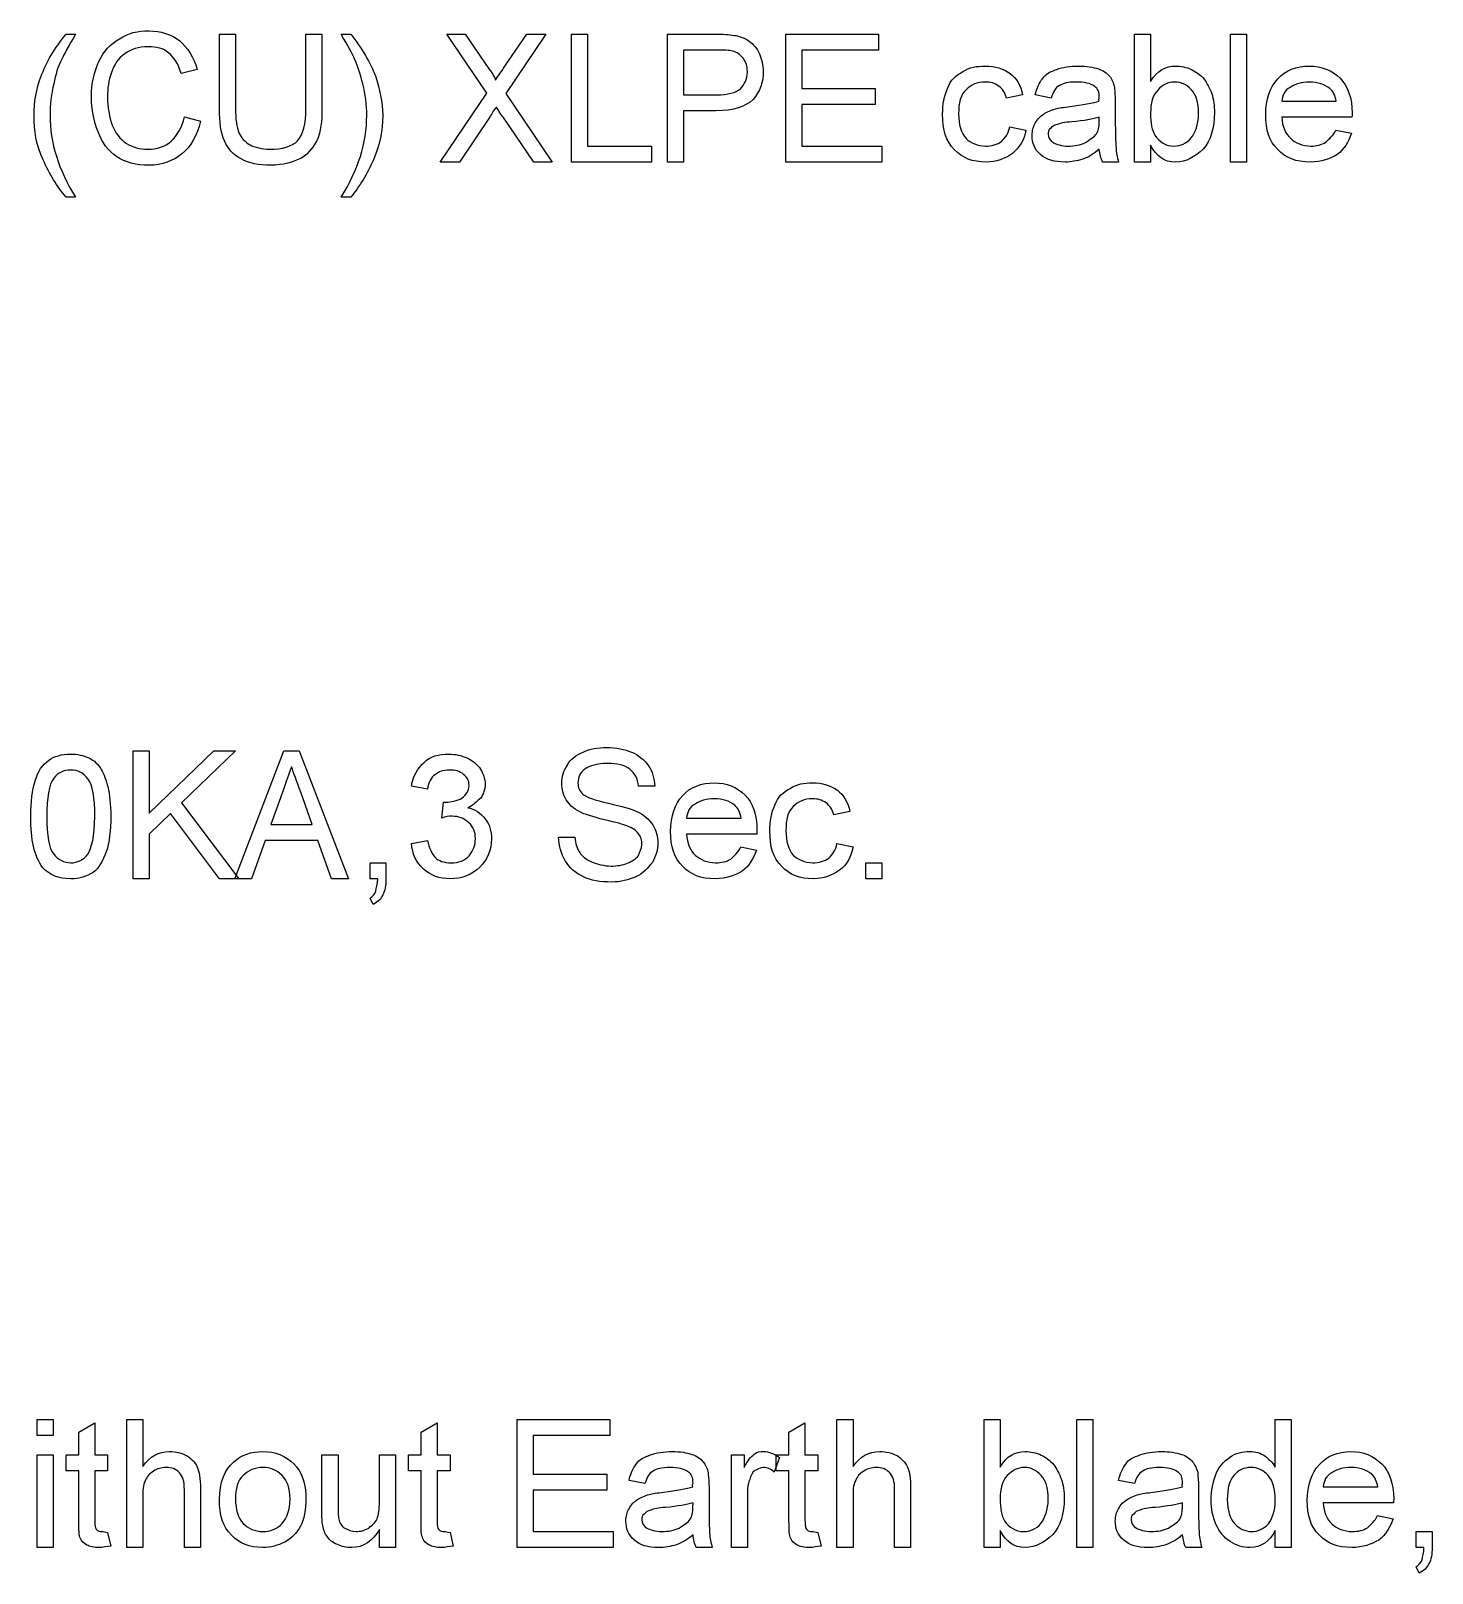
# Model space of a CAD drawing. Header units: millimetres. Extents: x 12 to 286, y 8 to 173.
# Drawn here: x 103.19 to 118.64, y 55.85 to 72.85 of the extents above; entities that cross this region are included whole.
import ezdxf

# ---------------------------------------------------------------- set-up
doc = ezdxf.new("R2010")
doc.units = ezdxf.units.MM
doc.layers.get('0').update_dxf_attribs({"linetype": 'CONTINUOUS'})

msp = doc.modelspace()

# ---------------------------------------------------------------- linework, layer by layer
at = {"color": 0}
for p, q in [((103.576, 72.8126), (103.681, 72.8126)), ((105.268, 71.9914), (105.268, 72.8126)), ((105.268, 72.8126), (105.445, 72.8126)), ((105.445, 72.8126), (105.445, 71.997)), ((106.222, 72.8126), (106.398, 72.8126)), ((106.222, 71.997), (106.222, 72.8126)), ((106.398, 72.8126), (106.398, 71.9914)), ((106.609, 72.8126), (106.715, 72.8126)), ((108.216, 72.1625), (107.774, 72.8126)), ((107.774, 72.8126), (107.979, 72.8126)), ((107.979, 72.8126), (108.239, 72.4299)), ((108.416, 72.4574), (108.657, 72.8126)), ((108.868, 72.8126), (108.424, 72.1582)), ((108.657, 72.8126), (108.868, 72.8126)), ((109.149, 71.4015), (109.149, 72.8126)), ((109.149, 72.8126), (109.325, 72.8126)), ((109.325, 72.8126), (109.325, 71.5779)), ((110.207, 71.4015), (110.207, 72.8126)), ((110.207, 72.8126), (110.731, 72.8126)), ((111.514, 71.4015), (111.514, 72.8126)), ((111.514, 72.8126), (112.536, 72.8126)), ((112.536, 72.8126), (112.536, 72.6362)), ((115.358, 71.4015), (115.358, 72.8126)), ((115.358, 72.8126), (115.535, 72.8126)), ((115.535, 72.8126), (115.535, 72.2905)), ((116.417, 71.4015), (116.417, 72.8126)), ((116.417, 72.8126), (116.593, 72.8126)), ((116.593, 72.8126), (116.593, 71.4015)), ((110.749, 72.6362), (110.383, 72.6362)), ((110.383, 72.6362), (110.383, 72.1431)), ((112.536, 72.6362), (111.69, 72.6362)), ((111.69, 72.6362), (111.69, 72.2133)), ((105.022, 72.4242), (104.845, 72.3801)), ((107.703, 71.4015), (108.216, 72.1625)), ((108.424, 72.1582), (108.938, 71.4015)), ((110.383, 72.1431), (110.753, 72.1431)), ((111.69, 72.2133), (112.5, 72.2133)), ((112.5, 72.2133), (112.5, 72.0369)), ((114.124, 72.1431), (113.947, 72.1071)), ((114.44, 72.1071), (114.264, 72.1431)), ((110.742, 71.9667), (110.383, 71.9667)), ((110.383, 71.9667), (110.383, 71.4015)), ((112.5, 72.0369), (111.69, 72.0369)), ((111.69, 72.0369), (111.69, 71.5779)), ((115.146, 72.0743), (115.146, 71.8647)), ((116.982, 72.0729), (117.581, 72.0729)), ((104.881, 71.8993), (105.058, 71.8524)), ((108.253, 71.9046), (107.914, 71.4015)), ((108.733, 71.4015), (108.399, 71.8922)), ((113.983, 71.7903), (114.16, 71.7543)), ((114.97, 71.8481), (114.97, 71.8965)), ((117.756, 71.8965), (116.982, 71.8965)), ((115.535, 71.5892), (115.535, 71.4015)), ((117.578, 71.7543), (117.752, 71.7201)), ((117.578, 71.7543), (117.578, 71.7543)), ((109.325, 71.5779), (110.031, 71.5779)), ((110.031, 71.5779), (110.031, 71.4015)), ((111.69, 71.5779), (112.572, 71.5779)), ((112.572, 71.5779), (112.572, 71.4015)), ((114.97, 71.5437), (114.97, 71.5437)), ((107.914, 71.4015), (107.703, 71.4015)), ((108.938, 71.4015), (108.733, 71.4015)), ((110.031, 71.4015), (109.149, 71.4015)), ((110.383, 71.4015), (110.207, 71.4015)), ((112.572, 71.4015), (111.514, 71.4015)), ((115.182, 71.4015), (115.006, 71.4015)), ((115.535, 71.4015), (115.358, 71.4015)), ((116.593, 71.4015), (116.417, 71.4015)), ((103.681, 71.0145), (103.576, 71.0145)), ((106.715, 71.0145), (106.609, 71.0145)), ((104.316, 63.5), (104.316, 64.9111)), ((104.316, 64.9111), (104.492, 64.9111)), ((104.492, 64.9111), (104.492, 64.225)), ((104.492, 64.225), (105.205, 64.9111)), ((105.445, 64.9111), (104.849, 64.3364)), ((105.205, 64.9111), (105.445, 64.9111)), ((105.436, 63.5), (105.978, 64.9111)), ((105.978, 64.9111), (106.148, 64.9111)), ((106.148, 64.9111), (106.689, 63.5)), ((105.974, 64.4853), (105.836, 64.0994)), ((106.289, 64.0994), (106.164, 64.4536)), ((107.561, 64.4881), (107.385, 64.5223)), ((110.067, 64.5223), (109.89, 64.5223)), ((104.849, 64.3364), (105.481, 63.5)), ((107.719, 64.1696), (107.738, 64.346)), ((103.188, 64.1876), (103.188, 64.1876)), ((104.727, 64.2193), (104.492, 63.9932)), ((105.268, 63.5), (104.727, 64.2193)), ((110.419, 64.1696), (111.019, 64.1696)), ((112.219, 64.2415), (112.043, 64.2056)), ((104.492, 63.9932), (104.492, 63.5)), ((105.836, 64.0994), (106.289, 64.0994)), ((109.008, 63.959), (109.185, 63.959)), ((111.194, 63.9932), (110.419, 63.9932)), ((105.773, 63.923), (105.621, 63.5)), ((106.352, 63.923), (105.773, 63.923)), ((106.503, 63.5), (106.352, 63.923)), ((107.385, 63.8888), (107.561, 63.923)), ((111.017, 63.8528), (111.19, 63.8168)), ((111.017, 63.8528), (111.017, 63.8528)), ((112.077, 63.8888), (112.254, 63.8528)), ((106.928, 63.5), (106.928, 63.6764)), ((106.928, 63.6764), (107.104, 63.6764)), ((107.104, 63.6764), (107.104, 63.5)), ((112.396, 63.5), (112.396, 63.6764)), ((112.396, 63.6764), (112.572, 63.6764)), ((112.572, 63.6764), (112.572, 63.5)), ((104.492, 63.5), (104.316, 63.5)), ((105.481, 63.5), (105.268, 63.5)), ((105.621, 63.5), (105.436, 63.5)), ((106.689, 63.5), (106.503, 63.5)), ((107.014, 63.5), (106.928, 63.5)), ((112.572, 63.5), (112.396, 63.5)), ((106.962, 63.2174), (106.928, 63.2876)), ((103.258, 57.3624), (103.258, 57.5388)), ((103.258, 57.5388), (103.434, 57.5388)), ((103.434, 57.5388), (103.434, 57.3624)), ((103.717, 57.3994), (103.893, 57.5014)), ((103.893, 57.5014), (103.893, 57.15)), ((104.246, 56.1277), (104.246, 57.5388)), ((104.246, 57.5388), (104.422, 57.5388)), ((104.422, 57.5388), (104.422, 57.0191)), ((107.491, 57.3994), (107.667, 57.5014)), ((107.667, 57.5014), (107.667, 57.15)), ((108.549, 56.1277), (108.549, 57.5388)), ((108.549, 57.5388), (109.573, 57.5388)), ((109.573, 57.5388), (109.573, 57.3624)), ((111.548, 57.3994), (111.724, 57.5014)), ((111.724, 57.5014), (111.724, 57.15)), ((112.077, 56.1277), (112.077, 57.5388)), ((112.077, 57.5388), (112.254, 57.5388)), ((112.254, 57.5388), (112.254, 57.0191)), ((113.701, 56.1277), (113.701, 57.5388)), ((113.701, 57.5388), (113.877, 57.5388)), ((113.877, 57.5388), (113.877, 57.0149)), ((114.723, 56.1277), (114.723, 57.5388)), ((114.723, 57.5388), (114.899, 57.5388)), ((114.899, 57.5388), (114.899, 56.1277)), ((116.91, 57.0121), (116.91, 57.5388)), ((116.91, 57.5388), (117.086, 57.5388)), ((117.086, 57.5388), (117.086, 56.1277)), ((103.434, 57.3624), (103.258, 57.3624)), ((103.717, 57.15), (103.717, 57.3994)), ((107.491, 57.15), (107.491, 57.3994)), ((109.573, 57.3624), (108.726, 57.3624)), ((108.726, 57.3624), (108.726, 56.9376)), ((111.548, 57.15), (111.548, 57.3994)), ((103.258, 56.1277), (103.258, 57.15)), ((103.258, 57.15), (103.434, 57.15)), ((103.434, 57.15), (103.434, 56.1277)), ((103.576, 56.9736), (103.576, 57.15)), ((103.576, 57.15), (103.717, 57.15)), ((103.893, 57.15), (104.033, 57.15)), ((104.033, 57.15), (104.033, 56.9736)), ((106.398, 56.5298), (106.398, 57.15)), ((106.398, 57.15), (106.575, 57.15)), ((106.575, 57.15), (106.575, 56.6138)), ((107.032, 56.6318), (107.032, 57.15)), ((107.032, 57.15), (107.208, 57.15)), ((107.208, 57.15), (107.208, 56.1277)), ((107.351, 56.9736), (107.351, 57.15)), ((107.351, 57.15), (107.491, 57.15)), ((107.667, 57.15), (107.81, 57.15)), ((107.81, 57.15), (107.81, 56.9736)), ((110.913, 56.1277), (110.913, 57.15)), ((110.913, 57.15), (111.055, 57.15)), ((111.055, 57.15), (111.055, 57.0096)), ((111.408, 56.9736), (111.408, 57.15)), ((111.408, 57.15), (111.548, 57.15)), ((111.724, 57.15), (111.867, 57.15)), ((111.867, 57.15), (111.867, 56.9736)), ((103.717, 56.9736), (103.576, 56.9736)), ((103.717, 56.4212), (103.717, 56.9736)), ((104.033, 56.9736), (103.893, 56.9736)), ((103.893, 56.9736), (103.893, 56.4321)), ((107.491, 56.9736), (107.351, 56.9736)), ((107.491, 56.4212), (107.491, 56.9736)), ((107.81, 56.9736), (107.667, 56.9736)), ((107.667, 56.9736), (107.667, 56.4321)), ((111.442, 57.1197), (111.385, 56.9599)), ((111.548, 56.9736), (111.408, 56.9736)), ((111.548, 56.4212), (111.548, 56.9736)), ((111.867, 56.9736), (111.724, 56.9736)), ((111.724, 56.9736), (111.724, 56.4321)), ((108.726, 56.9376), (109.538, 56.9376)), ((109.538, 56.9376), (109.538, 56.7612)), ((109.96, 56.8332), (109.784, 56.8674)), ((110.666, 56.7986), (110.666, 56.5891)), ((115.358, 56.8332), (115.182, 56.8674)), ((116.064, 56.7986), (116.064, 56.5891)), ((117.439, 56.7972), (118.04, 56.7972)), ((104.422, 56.6773), (104.422, 56.1277)), ((104.881, 56.1277), (104.881, 56.7641)), ((105.058, 56.7835), (105.058, 56.1277)), ((105.268, 56.6568), (105.268, 56.6568)), ((109.538, 56.7612), (108.726, 56.7612)), ((108.726, 56.7612), (108.726, 56.304)), ((111.089, 56.672), (111.089, 56.1277)), ((112.254, 56.6773), (112.254, 56.1277)), ((112.713, 56.1277), (112.713, 56.7641)), ((112.889, 56.7835), (112.889, 56.1277)), ((110.488, 56.5725), (110.49, 56.6208)), ((115.886, 56.5725), (115.888, 56.6208)), ((118.215, 56.6208), (117.439, 56.6208)), ((118.037, 56.4804), (118.211, 56.4444)), ((118.037, 56.4804), (118.037, 56.4804)), ((104.033, 56.2942), (104.069, 56.1439)), ((107.032, 56.1277), (107.032, 56.3259)), ((107.81, 56.2942), (107.844, 56.1439)), ((108.726, 56.304), (109.608, 56.304)), ((109.608, 56.304), (109.608, 56.1277)), ((111.867, 56.2942), (111.901, 56.1439)), ((113.877, 56.3136), (113.877, 56.1277)), ((116.91, 56.1277), (116.91, 56.315)), ((118.463, 56.1277), (118.463, 56.304)), ((118.463, 56.304), (118.64, 56.304)), ((118.64, 56.304), (118.64, 56.1277)), ((103.434, 56.1277), (103.258, 56.1277)), ((104.422, 56.1277), (104.246, 56.1277)), ((105.058, 56.1277), (104.881, 56.1277)), ((107.208, 56.1277), (107.032, 56.1277)), ((109.608, 56.1277), (108.549, 56.1277)), ((110.49, 56.2681), (110.49, 56.2681)), ((110.702, 56.1277), (110.526, 56.1277)), ((111.089, 56.1277), (110.913, 56.1277)), ((112.254, 56.1277), (112.077, 56.1277)), ((112.889, 56.1277), (112.713, 56.1277)), ((113.877, 56.1277), (113.701, 56.1277)), ((114.899, 56.1277), (114.723, 56.1277)), ((115.888, 56.2681), (115.888, 56.2681)), ((116.1, 56.1277), (115.923, 56.1277)), ((117.086, 56.1277), (116.91, 56.1277)), ((118.55, 56.1277), (118.463, 56.1277)), ((118.497, 55.8451), (118.463, 55.9153))]:
    msp.add_line(p, q, dxfattribs=at)
for points in [[(103.299, 72.3417), (103.357, 72.5039), (103.451, 72.6571), (103.576, 72.8126)], [(103.681, 72.8126), (103.605, 72.6832), (103.554, 72.5911), (103.531, 72.5357)], [(104.166, 72.7618), (104.255, 72.8253), (104.372, 72.8486), (104.491, 72.8486)], [(104.491, 72.8486), (104.615, 72.8486), (104.739, 72.8116), (104.83, 72.7371)], [(106.762, 72.5329), (106.733, 72.6006), (106.686, 72.6817), (106.609, 72.8126)], [(106.715, 72.8126), (106.839, 72.6571), (106.932, 72.5001), (106.991, 72.3417)], [(110.731, 72.8126), (110.813, 72.8126), (110.894, 72.8087), (110.942, 72.7989)], [(110.942, 72.7989), (111.001, 72.7922), (111.067, 72.7661), (111.113, 72.7329)], [(103.939, 72.5096), (103.988, 72.6267), (104.067, 72.704), (104.166, 72.7618)], [(104.484, 72.6722), (104.371, 72.6722), (104.294, 72.6461), (104.224, 72.595)], [(104.709, 72.6034), (104.648, 72.6599), (104.574, 72.6722), (104.484, 72.6722)], [(104.83, 72.7371), (104.915, 72.6652), (104.986, 72.5579), (105.022, 72.4242)], [(110.925, 72.6253), (110.889, 72.6362), (110.834, 72.6362), (110.749, 72.6362)], [(111.045, 72.5428), (111.006, 72.5921), (110.975, 72.6115), (110.925, 72.6253)], [(111.113, 72.7329), (111.151, 72.704), (111.195, 72.6542), (111.224, 72.595)], [(103.531, 72.5357), (103.484, 72.4598), (103.462, 72.3593), (103.44, 72.2658)], [(103.857, 72.1184), (103.857, 72.2768), (103.885, 72.3981), (103.939, 72.5096)], [(104.224, 72.595), (104.15, 72.5456), (104.105, 72.474), (104.076, 72.3882)], [(104.845, 72.3801), (104.813, 72.4863), (104.768, 72.5565), (104.709, 72.6034)], [(106.85, 72.263), (106.82, 72.3635), (106.799, 72.4461), (106.762, 72.5329)], [(108.312, 72.3043), (108.34, 72.354), (108.377, 72.4006), (108.416, 72.4574)], [(111.089, 72.3953), (111.089, 72.4627), (111.074, 72.5029), (111.045, 72.5428)], [(111.224, 72.595), (111.242, 72.5385), (111.265, 72.4711), (111.265, 72.4006)], [(113.465, 72.3995), (113.537, 72.4489), (113.622, 72.4598), (113.712, 72.4598)], [(113.712, 72.4598), (113.821, 72.4598), (113.915, 72.4323), (113.986, 72.3773)], [(114.501, 72.4242), (114.562, 72.4489), (114.649, 72.4598), (114.74, 72.4598)], [(114.74, 72.4598), (114.824, 72.4598), (114.902, 72.4503), (114.959, 72.4285)], [(115.535, 72.2905), (115.606, 72.4133), (115.7, 72.4598), (115.812, 72.4598)], [(115.812, 72.4598), (115.864, 72.4598), (115.933, 72.4475), (115.988, 72.4228)], [(116.939, 72.3194), (117.019, 72.4133), (117.144, 72.4598), (117.288, 72.4598)], [(117.288, 72.4598), (117.417, 72.4598), (117.538, 72.4147), (117.625, 72.3251)], [(103.223, 71.9145), (103.223, 72.0686), (103.248, 72.2051), (103.299, 72.3417)], [(103.44, 72.2658), (103.411, 72.1554), (103.4, 72.0316), (103.4, 71.9145)], [(104.076, 72.3882), (104.046, 72.3015), (104.033, 72.2119), (104.033, 72.1198)], [(106.991, 72.3417), (107.032, 72.2094), (107.068, 72.063), (107.068, 71.9145)], [(108.239, 72.4299), (108.288, 72.365), (108.314, 72.3124), (108.312, 72.3043)], [(111.012, 72.2094), (111.055, 72.2545), (111.089, 72.3152), (111.089, 72.3953)], [(111.265, 72.4006), (111.265, 72.2877), (111.228, 72.1762), (111.153, 72.0919)], [(113.297, 72.2147), (113.327, 72.3085), (113.391, 72.3579), (113.465, 72.3995)], [(113.714, 72.2835), (113.622, 72.2835), (113.555, 72.2559), (113.501, 72.1995)], [(113.862, 72.2394), (113.814, 72.2725), (113.772, 72.2835), (113.714, 72.2835)], [(113.986, 72.3773), (114.056, 72.3265), (114.103, 72.245), (114.124, 72.1431)], [(114.264, 72.1431), (114.281, 72.2161), (114.307, 72.2753), (114.343, 72.3209)], [(114.343, 72.3209), (114.377, 72.3773), (114.432, 72.3995), (114.501, 72.4242)], [(114.716, 72.2835), (114.622, 72.2835), (114.57, 72.2711), (114.53, 72.245)], [(114.92, 72.2355), (114.868, 72.2725), (114.806, 72.2835), (114.716, 72.2835)], [(114.959, 72.4285), (115.007, 72.4172), (115.055, 72.3801), (115.083, 72.3484)], [(115.083, 72.3484), (115.106, 72.318), (115.127, 72.2739), (115.138, 72.2256)], [(115.804, 72.2835), (115.723, 72.2835), (115.667, 72.2545), (115.615, 72.1953)], [(115.987, 72.1981), (115.926, 72.2602), (115.875, 72.2835), (115.804, 72.2835)], [(115.988, 72.4228), (116.034, 72.3981), (116.089, 72.3621), (116.125, 72.3166)], [(116.125, 72.3166), (116.152, 72.2725), (116.189, 72.2175), (116.21, 72.1526)], [(116.805, 71.9226), (116.805, 72.0961), (116.85, 72.2256), (116.939, 72.3194)], [(117.286, 72.2835), (117.195, 72.2835), (117.133, 72.2644), (117.075, 72.2256)], [(117.512, 72.2119), (117.453, 72.2602), (117.379, 72.2835), (117.286, 72.2835)], [(117.625, 72.3251), (117.709, 72.2436), (117.758, 72.106), (117.758, 71.942)], [(103.929, 71.7338), (103.881, 71.8605), (103.857, 71.9818), (103.857, 72.1184)], [(104.033, 72.1198), (104.033, 72.0079), (104.051, 71.8965), (104.086, 71.8083)], [(106.892, 71.9145), (106.892, 72.0369), (106.878, 72.1473), (106.85, 72.263)], [(110.753, 72.1431), (110.87, 72.1431), (110.961, 72.1653), (111.012, 72.2094)], [(113.242, 71.9282), (113.242, 72.0383), (113.26, 72.1335), (113.297, 72.2147)], [(113.501, 72.1995), (113.441, 72.1473), (113.418, 72.0535), (113.418, 71.9321)], [(113.947, 72.1071), (113.931, 72.1663), (113.902, 72.2104), (113.862, 72.2394)], [(114.53, 72.245), (114.483, 72.2203), (114.46, 72.1734), (114.44, 72.1071)], [(114.97, 72.1099), (114.97, 72.1801), (114.953, 72.2104), (114.92, 72.2355)], [(114.97, 72.0729), (114.959, 72.0919), (114.97, 72.1046), (114.97, 72.1099)], [(115.138, 72.2256), (115.135, 72.2023), (115.146, 72.1445), (115.146, 72.0743)], [(115.615, 72.1953), (115.558, 72.1416), (115.535, 72.0506), (115.535, 71.9391)], [(116.064, 71.9321), (116.064, 72.0644), (116.038, 72.1416), (115.987, 72.1981)], [(116.21, 72.1526), (116.228, 72.0975), (116.24, 72.0203), (116.24, 71.9473)], [(117.075, 72.2256), (117.011, 72.1953), (116.987, 72.136), (116.982, 72.0729)], [(117.581, 72.0729), (117.573, 72.1349), (117.549, 72.1815), (117.512, 72.2119)], [(105.324, 71.6347), (105.281, 71.7268), (105.268, 71.8414), (105.268, 71.9914)], [(105.445, 71.997), (105.445, 71.8757), (105.457, 71.7832), (105.482, 71.7254)], [(106.13, 71.6372), (106.186, 71.7035), (106.222, 71.8192), (106.222, 71.997)], [(106.398, 71.9914), (106.398, 71.8524), (106.382, 71.7352), (106.349, 71.6509)], [(108.322, 72.0065), (108.283, 71.9681), (108.267, 71.924), (108.253, 71.9046)], [(108.399, 71.8922), (108.372, 71.9212), (108.354, 71.9586), (108.322, 72.0065)], [(111.153, 72.0919), (111.069, 72.0136), (110.94, 71.9667), (110.742, 71.9667)], [(113.373, 71.538), (113.278, 71.6305), (113.242, 71.7585), (113.242, 71.9282)], [(113.418, 71.9321), (113.418, 71.8206), (113.446, 71.7187), (113.501, 71.6622)], [(114.264, 71.8301), (114.289, 71.8827), (114.319, 71.9046), (114.358, 71.9307)], [(114.358, 71.9307), (114.39, 71.9557), (114.439, 71.9737), (114.487, 71.9875)], [(114.487, 71.9875), (114.519, 72.0012), (114.577, 72.0037), (114.647, 72.0136)], [(114.647, 72.0136), (114.784, 72.0369), (114.901, 72.0492), (114.97, 72.0729)], [(115.535, 71.9391), (115.535, 71.8372), (115.551, 71.7476), (115.583, 71.6993)], [(115.984, 71.6675), (116.028, 71.7324), (116.064, 71.815), (116.064, 71.9321)], [(116.24, 71.9473), (116.24, 71.7793), (116.198, 71.6386), (116.114, 71.5437)], [(117.758, 71.942), (117.758, 71.9406), (117.758, 71.9155), (117.756, 71.8965)], [(103.325, 71.4266), (103.245, 71.5878), (103.223, 71.7462), (103.223, 71.9145)], [(103.4, 71.9145), (103.4, 71.6195), (103.493, 71.3133), (103.681, 71.0145)], [(104.086, 71.8083), (104.115, 71.7254), (104.173, 71.6523), (104.244, 71.6082)], [(104.737, 71.6333), (104.797, 71.6979), (104.856, 71.7808), (104.881, 71.8993)], [(105.058, 71.8524), (105.02, 71.6964), (104.953, 71.574), (104.854, 71.4911)], [(106.609, 71.0145), (106.798, 71.3133), (106.892, 71.6139), (106.892, 71.9145)], [(107.068, 71.9145), (107.068, 71.7518), (107.033, 71.5836), (106.965, 71.4266)], [(113.892, 71.6305), (113.935, 71.6717), (113.969, 71.7187), (113.983, 71.7903)], [(114.23, 71.694), (114.23, 71.7532), (114.241, 71.7889), (114.264, 71.8301)], [(114.431, 71.7723), (114.406, 71.7585), (114.406, 71.731), (114.406, 71.7077)], [(114.505, 71.8164), (114.464, 71.8097), (114.449, 71.7917), (114.431, 71.7723)], [(114.667, 71.8439), (114.585, 71.8414), (114.537, 71.8273), (114.505, 71.8164)], [(114.97, 71.8965), (114.904, 71.8757), (114.802, 71.8591), (114.667, 71.8439)], [(114.94, 71.7144), (114.957, 71.7462), (114.97, 71.7889), (114.97, 71.8481)], [(115.146, 71.8647), (115.146, 71.7282), (115.149, 71.6167), (115.154, 71.5617)], [(116.938, 71.5395), (116.84, 71.6319), (116.805, 71.7571), (116.805, 71.9226)], [(116.982, 71.8965), (116.987, 71.7931), (117.02, 71.7144), (117.08, 71.6608)], [(104.138, 71.4608), (104.035, 71.5285), (103.977, 71.6153), (103.929, 71.7338)], [(104.244, 71.6082), (104.305, 71.567), (104.395, 71.5437), (104.477, 71.5437)], [(104.477, 71.5437), (104.574, 71.5437), (104.666, 71.5726), (104.737, 71.6333)], [(105.507, 71.4361), (105.413, 71.483), (105.361, 71.5479), (105.324, 71.6347)], [(105.482, 71.7254), (105.505, 71.6774), (105.547, 71.622), (105.605, 71.5906)], [(105.605, 71.5906), (105.657, 71.567), (105.736, 71.5437), (105.82, 71.5437)], [(105.82, 71.5437), (105.958, 71.5437), (106.068, 71.574), (106.13, 71.6372)], [(106.349, 71.6509), (106.309, 71.5779), (106.256, 71.4982), (106.172, 71.4456)], [(113.501, 71.6622), (113.552, 71.6139), (113.626, 71.5779), (113.714, 71.5779)], [(113.714, 71.5779), (113.78, 71.5779), (113.845, 71.5959), (113.892, 71.6305)], [(114.16, 71.7543), (114.14, 71.6456), (114.09, 71.5589), (114.012, 71.4954)], [(114.323, 71.4844), (114.253, 71.5465), (114.23, 71.6082), (114.23, 71.694)], [(114.406, 71.7077), (114.406, 71.6746), (114.424, 71.64), (114.463, 71.6153)], [(114.463, 71.6153), (114.493, 71.6015), (114.555, 71.5779), (114.627, 71.5779)], [(114.627, 71.5779), (114.694, 71.5779), (114.762, 71.592), (114.817, 71.6167)], [(114.817, 71.6167), (114.865, 71.6538), (114.913, 71.676), (114.94, 71.7144)], [(115.81, 71.4015), (115.684, 71.4015), (115.601, 71.465), (115.535, 71.5892)], [(115.583, 71.6993), (115.631, 71.6248), (115.705, 71.5779), (115.795, 71.5779)], [(115.795, 71.5779), (115.864, 71.5779), (115.93, 71.6082), (115.984, 71.6675)], [(117.08, 71.6608), (117.129, 71.6139), (117.212, 71.5779), (117.3, 71.5779)], [(117.3, 71.5779), (117.365, 71.5779), (117.423, 71.592), (117.468, 71.6209)], [(117.468, 71.6209), (117.505, 71.658), (117.551, 71.694), (117.578, 71.7543)], [(117.752, 71.7201), (117.713, 71.6195), (117.671, 71.5409), (117.594, 71.4858)], [(103.576, 71.0145), (103.477, 71.1316), (103.393, 71.2682), (103.325, 71.4266)], [(104.495, 71.3673), (104.348, 71.3673), (104.229, 71.399), (104.138, 71.4608)], [(104.854, 71.4911), (104.753, 71.4142), (104.637, 71.3673), (104.495, 71.3673)], [(105.836, 71.3673), (105.701, 71.3673), (105.592, 71.3892), (105.507, 71.4361)], [(106.172, 71.4456), (106.08, 71.4015), (105.975, 71.3673), (105.836, 71.3673)], [(106.965, 71.4266), (106.896, 71.272), (106.813, 71.1316), (106.715, 71.0145)], [(113.721, 71.4015), (113.57, 71.4015), (113.461, 71.447), (113.373, 71.538)], [(114.012, 71.4954), (113.923, 71.4375), (113.836, 71.4015), (113.721, 71.4015)], [(114.592, 71.4015), (114.472, 71.4015), (114.385, 71.4294), (114.323, 71.4844)], [(114.789, 71.4347), (114.718, 71.4142), (114.661, 71.4015), (114.592, 71.4015)], [(114.97, 71.5437), (114.91, 71.4911), (114.851, 71.4555), (114.789, 71.4347)], [(115.006, 71.4015), (114.988, 71.4417), (114.975, 71.4897), (114.97, 71.5437)], [(115.154, 71.5617), (115.156, 71.5119), (115.168, 71.4527), (115.182, 71.4015)], [(116.114, 71.5437), (116.025, 71.4608), (115.929, 71.4015), (115.81, 71.4015)], [(117.297, 71.4015), (117.135, 71.4015), (117.026, 71.447), (116.938, 71.5395)], [(117.594, 71.4858), (117.512, 71.4375), (117.417, 71.4015), (117.297, 71.4015)], [(103.237, 64.5806), (103.265, 64.6878), (103.318, 64.758), (103.383, 64.8049)], [(103.383, 64.8049), (103.443, 64.8518), (103.531, 64.8751), (103.628, 64.8751)], [(103.628, 64.8751), (103.695, 64.8751), (103.768, 64.8614), (103.828, 64.8324)], [(103.828, 64.8324), (103.886, 64.8063), (103.934, 64.7608), (103.963, 64.7058)], [(107.526, 64.7831), (107.588, 64.8518), (107.688, 64.8751), (107.797, 64.8751)], [(107.797, 64.8751), (107.863, 64.8751), (107.94, 64.86), (108.002, 64.831)], [(108.002, 64.831), (108.06, 64.8035), (108.114, 64.7594), (108.147, 64.7072)], [(109.104, 64.7541), (109.135, 64.8215), (109.203, 64.8642), (109.28, 64.8974)], [(109.28, 64.8974), (109.349, 64.9344), (109.444, 64.9471), (109.539, 64.9471)], [(109.539, 64.9471), (109.642, 64.9471), (109.735, 64.9291), (109.813, 64.8959)], [(109.813, 64.8959), (109.883, 64.867), (109.955, 64.812), (109.998, 64.7457)], [(103.627, 64.6987), (103.547, 64.6987), (103.489, 64.6698), (103.44, 64.6105)], [(103.821, 64.5982), (103.762, 64.6755), (103.709, 64.6987), (103.627, 64.6987)], [(103.963, 64.7058), (103.994, 64.6603), (104.018, 64.5844), (104.039, 64.5061)], [(106.062, 64.7347), (106.029, 64.6561), (106.005, 64.5735), (105.974, 64.4853)], [(106.164, 64.4536), (106.117, 64.5816), (106.088, 64.6645), (106.062, 64.7347)], [(107.385, 64.5223), (107.406, 64.6356), (107.453, 64.7224), (107.526, 64.7831)], [(107.644, 64.6465), (107.597, 64.6162), (107.574, 64.5583), (107.561, 64.4881)], [(107.803, 64.6987), (107.73, 64.6987), (107.687, 64.6825), (107.644, 64.6465)], [(107.96, 64.6508), (107.915, 64.6878), (107.867, 64.6987), (107.803, 64.6987)], [(108.02, 64.528), (108.02, 64.5873), (108, 64.619), (107.96, 64.6508)], [(108.147, 64.7072), (108.173, 64.6645), (108.197, 64.601), (108.197, 64.5418)], [(109.044, 64.5502), (109.044, 64.6257), (109.063, 64.6906), (109.104, 64.7541)], [(109.298, 64.7072), (109.243, 64.6755), (109.221, 64.6162), (109.221, 64.5569)], [(109.546, 64.7707), (109.43, 64.7707), (109.35, 64.7485), (109.298, 64.7072)], [(109.793, 64.7072), (109.735, 64.758), (109.655, 64.7707), (109.546, 64.7707)], [(109.89, 64.5223), (109.881, 64.6053), (109.848, 64.6659), (109.793, 64.7072)], [(109.998, 64.7457), (110.041, 64.6878), (110.064, 64.6067), (110.067, 64.5223)], [(103.188, 64.1876), (103.188, 64.353), (103.204, 64.4783), (103.237, 64.5806)], [(103.44, 64.6105), (103.387, 64.5403), (103.364, 64.3929), (103.364, 64.1876)], [(103.893, 64.1876), (103.893, 64.3999), (103.87, 64.5308), (103.821, 64.5982)], [(104.039, 64.5061), (104.057, 64.4331), (104.069, 64.3213), (104.069, 64.1876)], [(107.942, 64.3901), (107.986, 64.4289), (108.02, 64.4659), (108.02, 64.528)], [(108.197, 64.5418), (108.197, 64.4924), (108.18, 64.4356), (108.149, 64.3901)], [(109.092, 64.3724), (109.055, 64.4289), (109.044, 64.4839), (109.044, 64.5502)], [(109.221, 64.5569), (109.221, 64.5072), (109.238, 64.4645), (109.276, 64.4331)], [(110.377, 64.4179), (110.456, 64.5114), (110.583, 64.5583), (110.725, 64.5583)], [(110.725, 64.5583), (110.855, 64.5583), (110.976, 64.5128), (111.064, 64.4218)], [(111.392, 64.3132), (111.423, 64.4052), (111.485, 64.4564), (111.56, 64.4962)], [(111.56, 64.4962), (111.632, 64.546), (111.718, 64.5583), (111.807, 64.5583)], [(111.807, 64.5583), (111.915, 64.5583), (112.011, 64.5308), (112.081, 64.4758)], [(112.081, 64.4758), (112.152, 64.4246), (112.199, 64.3421), (112.219, 64.2415)], [(107.738, 64.346), (107.737, 64.346), (107.756, 64.3449), (107.763, 64.3449)], [(107.763, 64.3449), (107.821, 64.346), (107.888, 64.3601), (107.942, 64.3901)], [(108.149, 64.3901), (108.108, 64.3544), (108.069, 64.3089), (108.005, 64.2828)], [(108.005, 64.2828), (108.081, 64.2729), (108.151, 64.2235), (108.198, 64.1629)], [(109.241, 64.2387), (109.168, 64.2744), (109.125, 64.3184), (109.092, 64.3724)], [(109.276, 64.4331), (109.305, 64.4066), (109.405, 64.3654), (109.557, 64.3322)], [(109.557, 64.3322), (109.703, 64.3019), (109.813, 64.2676), (109.868, 64.2415)], [(110.243, 64.0211), (110.243, 64.1932), (110.289, 64.3227), (110.377, 64.4179)], [(110.515, 64.3241), (110.45, 64.2938), (110.426, 64.2345), (110.419, 64.1696)], [(110.725, 64.3819), (110.633, 64.3819), (110.571, 64.3625), (110.515, 64.3241)], [(110.95, 64.3103), (110.892, 64.3587), (110.818, 64.3819), (110.725, 64.3819)], [(111.019, 64.1696), (111.011, 64.2317), (110.988, 64.2786), (110.95, 64.3103)], [(111.064, 64.4218), (111.148, 64.3421), (111.195, 64.2041), (111.195, 64.0387)], [(111.337, 64.0249), (111.337, 64.1368), (111.355, 64.2303), (111.392, 64.3132)], [(111.595, 64.2966), (111.536, 64.2454), (111.514, 64.1519), (111.514, 64.0306)], [(111.809, 64.3819), (111.716, 64.3819), (111.65, 64.3544), (111.595, 64.2966)], [(111.957, 64.3364), (111.909, 64.3696), (111.867, 64.3819), (111.809, 64.3819)], [(112.043, 64.2056), (112.026, 64.2634), (111.997, 64.3075), (111.957, 64.3364)], [(103.321, 63.6214), (103.223, 63.7522), (103.188, 63.9339), (103.188, 64.1876)], [(103.364, 64.1876), (103.364, 63.977), (103.389, 63.832), (103.44, 63.7702)], [(103.816, 63.7702), (103.857, 63.8362), (103.893, 63.9713), (103.893, 64.1876)], [(104.069, 64.1876), (104.069, 64.0362), (104.053, 63.8983), (104.02, 63.7963)], [(107.833, 64.189), (107.794, 64.1946), (107.764, 64.1823), (107.719, 64.1696)], [(108.019, 64.1188), (107.958, 64.171), (107.909, 64.189), (107.833, 64.189)], [(108.09, 63.941), (108.09, 64.0182), (108.067, 64.0719), (108.019, 64.1188)], [(108.198, 64.1629), (108.244, 64.105), (108.267, 64.0278), (108.267, 63.9382)], [(109.514, 64.1491), (109.381, 64.1876), (109.294, 64.2098), (109.241, 64.2387)], [(109.766, 64.0814), (109.722, 64.1022), (109.644, 64.1188), (109.514, 64.1491)], [(109.868, 64.2415), (109.944, 64.2151), (110.006, 64.1544), (110.045, 64.0955)], [(108.022, 63.7522), (108.067, 63.8129), (108.09, 63.8665), (108.09, 63.941)], [(108.267, 63.9382), (108.267, 63.8224), (108.224, 63.7124), (108.139, 63.6266)], [(109.084, 63.6958), (109.034, 63.7783), (109.011, 63.8609), (109.008, 63.959)], [(109.185, 63.959), (109.193, 63.8898), (109.211, 63.8334), (109.241, 63.7893)], [(109.889, 63.996), (109.854, 64.0401), (109.824, 64.0581), (109.766, 64.0814)], [(109.926, 63.8775), (109.926, 63.9258), (109.914, 63.9618), (109.889, 63.996)], [(110.045, 64.0955), (110.078, 64.0387), (110.103, 63.9685), (110.103, 63.8926)], [(110.377, 63.6365), (110.279, 63.7286), (110.243, 63.8556), (110.243, 64.0211)], [(110.419, 63.9932), (110.426, 63.8912), (110.458, 63.8129), (110.517, 63.7575)], [(111.195, 64.0387), (111.195, 64.0373), (111.195, 64.014), (111.194, 63.9932)], [(111.468, 63.6351), (111.372, 63.7286), (111.337, 63.857), (111.337, 64.0249)], [(111.514, 64.0306), (111.514, 63.9177), (111.54, 63.8168), (111.595, 63.7604)], [(103.44, 63.7702), (103.489, 63.7124), (103.554, 63.6764), (103.628, 63.6764)], [(103.628, 63.6764), (103.697, 63.6764), (103.766, 63.7081), (103.816, 63.7702)], [(104.02, 63.7963), (103.981, 63.6997), (103.94, 63.6171), (103.874, 63.5702)], [(107.519, 63.6076), (107.432, 63.6901), (107.396, 63.7727), (107.385, 63.8888)], [(107.561, 63.923), (107.581, 63.8362), (107.61, 63.7727), (107.648, 63.7342)], [(109.241, 63.7893), (109.263, 63.7551), (109.316, 63.7095), (109.378, 63.682)], [(109.887, 63.7565), (109.901, 63.8016), (109.926, 63.8334), (109.926, 63.8775)], [(110.103, 63.8926), (110.103, 63.8267), (110.08, 63.7452), (110.039, 63.6778)], [(110.907, 63.7177), (110.943, 63.7565), (110.99, 63.7907), (111.017, 63.8528)], [(111.19, 63.8168), (111.151, 63.7163), (111.108, 63.6393), (111.031, 63.5825)], [(111.988, 63.7286), (112.029, 63.7688), (112.065, 63.8157), (112.077, 63.8888)], [(112.254, 63.8528), (112.234, 63.7427), (112.186, 63.6556), (112.106, 63.5938)], [(103.628, 63.5), (103.492, 63.5), (103.396, 63.5399), (103.321, 63.6214)], [(107.813, 63.5), (107.694, 63.5), (107.597, 63.536), (107.519, 63.6076)], [(107.648, 63.7342), (107.681, 63.6997), (107.743, 63.6764), (107.821, 63.6764)], [(108.139, 63.6266), (108.049, 63.5469), (107.944, 63.5), (107.813, 63.5)], [(107.821, 63.6764), (107.904, 63.6764), (107.975, 63.7011), (108.022, 63.7522)], [(109.281, 63.5222), (109.189, 63.5649), (109.131, 63.6199), (109.084, 63.6958)], [(109.378, 63.682), (109.434, 63.664), (109.51, 63.6404), (109.587, 63.6404)], [(109.587, 63.6404), (109.65, 63.6404), (109.717, 63.6517), (109.769, 63.6722)], [(109.769, 63.6722), (109.816, 63.6944), (109.861, 63.7205), (109.887, 63.7565)], [(110.039, 63.6778), (109.995, 63.6214), (109.937, 63.5579), (109.859, 63.5208)], [(110.735, 63.5), (110.573, 63.5), (110.465, 63.5455), (110.377, 63.6365)], [(110.517, 63.7575), (110.568, 63.7124), (110.651, 63.6764), (110.739, 63.6764)], [(110.739, 63.6764), (110.804, 63.6764), (110.86, 63.6901), (110.907, 63.7177)], [(111.815, 63.5), (111.665, 63.5), (111.556, 63.5455), (111.468, 63.6351)], [(111.595, 63.7604), (111.646, 63.7124), (111.722, 63.6764), (111.81, 63.6764)], [(111.81, 63.6764), (111.876, 63.6764), (111.94, 63.6944), (111.988, 63.7286)], [(112.106, 63.5938), (112.018, 63.536), (111.931, 63.5), (111.815, 63.5)], [(103.874, 63.5702), (103.803, 63.5233), (103.728, 63.5), (103.628, 63.5)], [(106.991, 63.3621), (106.996, 63.4047), (107.013, 63.4393), (107.014, 63.5)], [(107.104, 63.5), (107.104, 63.427), (107.091, 63.3677), (107.069, 63.3222)], [(109.594, 63.464), (109.463, 63.464), (109.365, 63.4834), (109.281, 63.5222)], [(109.859, 63.5208), (109.779, 63.4891), (109.692, 63.464), (109.594, 63.464)], [(111.031, 63.5825), (110.95, 63.536), (110.855, 63.5), (110.735, 63.5)], [(106.928, 63.2876), (106.957, 63.3042), (106.977, 63.3293), (106.991, 63.3621)], [(107.069, 63.3222), (107.046, 63.2781), (107.012, 63.2425), (106.962, 63.2174)], [(104.422, 57.0191), (104.501, 57.1377), (104.599, 57.186), (104.717, 57.186)], [(104.717, 57.186), (104.786, 57.186), (104.854, 57.1708), (104.906, 57.1405)], [(104.906, 57.1405), (104.953, 57.113), (105, 57.0689), (105.023, 57.0149)], [(105.426, 57.0727), (105.508, 57.15), (105.62, 57.186), (105.747, 57.186)], [(105.747, 57.186), (105.879, 57.186), (106, 57.1405), (106.088, 57.0495)], [(109.863, 57.0452), (109.897, 57.1017), (109.952, 57.1253), (110.02, 57.1486)], [(110.02, 57.1486), (110.08, 57.1733), (110.169, 57.186), (110.26, 57.186)], [(110.26, 57.186), (110.344, 57.186), (110.422, 57.1747), (110.477, 57.1528)], [(110.477, 57.1528), (110.527, 57.1429), (110.575, 57.1045), (110.601, 57.0727)], [(111.055, 57.0096), (111.093, 57.0936), (111.129, 57.1281), (111.161, 57.1514)], [(111.161, 57.1514), (111.194, 57.186), (111.23, 57.186), (111.27, 57.186)], [(111.27, 57.186), (111.325, 57.186), (111.384, 57.1638), (111.442, 57.1197)], [(112.254, 57.0191), (112.332, 57.1377), (112.43, 57.186), (112.548, 57.186)], [(112.548, 57.186), (112.617, 57.186), (112.685, 57.1708), (112.739, 57.1405)], [(112.739, 57.1405), (112.784, 57.113), (112.831, 57.0689), (112.854, 57.0149)], [(113.877, 57.0149), (113.949, 57.1377), (114.041, 57.186), (114.154, 57.186)], [(114.154, 57.186), (114.206, 57.186), (114.275, 57.1722), (114.33, 57.1472)], [(114.33, 57.1472), (114.376, 57.1239), (114.431, 57.0865), (114.467, 57.041)], [(115.261, 57.0452), (115.293, 57.1017), (115.349, 57.1253), (115.418, 57.1486)], [(115.418, 57.1486), (115.478, 57.1733), (115.566, 57.186), (115.656, 57.186)], [(115.656, 57.186), (115.741, 57.186), (115.82, 57.1747), (115.875, 57.1528)], [(115.875, 57.1528), (115.923, 57.1429), (115.973, 57.1045), (115.999, 57.0727)], [(116.407, 57.1197), (116.465, 57.1733), (116.549, 57.186), (116.632, 57.186)], [(116.632, 57.186), (116.691, 57.186), (116.748, 57.1694), (116.794, 57.1377)], [(116.794, 57.1377), (116.834, 57.1101), (116.881, 57.0632), (116.91, 57.0121)], [(117.398, 57.0438), (117.478, 57.1377), (117.603, 57.186), (117.745, 57.186)], [(117.745, 57.186), (117.876, 57.186), (117.997, 57.1405), (118.084, 57.0495)], [(104.541, 56.9694), (104.494, 56.9447), (104.468, 56.9076), (104.45, 56.8635)], [(104.677, 57.0096), (104.626, 57.0096), (104.583, 56.9958), (104.541, 56.9694)], [(104.827, 56.9503), (104.786, 56.9969), (104.742, 57.0096), (104.677, 57.0096)], [(105.023, 57.0149), (105.045, 56.9708), (105.058, 56.884), (105.058, 56.7835)], [(105.268, 56.6568), (105.268, 56.8441), (105.321, 56.9817), (105.426, 57.0727)], [(105.747, 57.0096), (105.653, 57.0096), (105.588, 56.9793), (105.53, 56.9214)], [(105.959, 56.9214), (105.895, 56.9845), (105.831, 57.0096), (105.747, 57.0096)], [(106.088, 57.0495), (106.174, 56.968), (106.222, 56.8318), (106.222, 56.6706)], [(109.784, 56.8674), (109.801, 56.9405), (109.827, 56.9997), (109.863, 57.0452)], [(110.05, 56.9694), (110.003, 56.9461), (109.98, 56.8978), (109.96, 56.8332)], [(110.236, 57.0096), (110.143, 57.0096), (110.09, 56.9958), (110.05, 56.9694)], [(110.439, 56.9599), (110.386, 56.9969), (110.326, 57.0096), (110.236, 57.0096)], [(110.601, 57.0727), (110.626, 57.0424), (110.647, 56.9997), (110.658, 56.9503)], [(111.175, 56.975), (111.142, 56.9627), (111.126, 56.9186), (111.115, 56.8773)], [(111.268, 57.0096), (111.233, 57.0096), (111.202, 56.9969), (111.175, 56.975)], [(111.385, 56.9599), (111.341, 56.9969), (111.307, 57.0096), (111.268, 57.0096)], [(112.372, 56.9694), (112.325, 56.9447), (112.299, 56.9076), (112.281, 56.8635)], [(112.509, 57.0096), (112.457, 57.0096), (112.415, 56.9958), (112.372, 56.9694)], [(112.659, 56.9503), (112.617, 56.9969), (112.573, 57.0096), (112.509, 57.0096)], [(112.854, 57.0149), (112.877, 56.9708), (112.889, 56.884), (112.889, 56.7835)], [(114.146, 57.0096), (114.066, 57.0096), (114.009, 56.9793), (113.955, 56.92)], [(114.329, 56.9225), (114.268, 56.9845), (114.217, 57.0096), (114.146, 57.0096)], [(114.467, 57.041), (114.494, 56.9969), (114.531, 56.9419), (114.552, 56.8773)], [(115.182, 56.8674), (115.199, 56.9405), (115.223, 56.9997), (115.261, 57.0452)], [(115.448, 56.9694), (115.401, 56.9461), (115.378, 56.8978), (115.358, 56.8332)], [(115.634, 57.0096), (115.54, 57.0096), (115.486, 56.9958), (115.448, 56.9694)], [(115.836, 56.9599), (115.784, 56.9969), (115.723, 57.0096), (115.634, 57.0096)], [(115.999, 57.0727), (116.024, 57.0424), (116.044, 56.9997), (116.056, 56.9503)], [(116.255, 56.9309), (116.284, 57.0149), (116.339, 57.0756), (116.407, 57.1197)], [(116.641, 57.0096), (116.563, 57.0096), (116.506, 56.9807), (116.455, 56.9239)], [(116.833, 56.92), (116.772, 56.9845), (116.717, 57.0096), (116.641, 57.0096)], [(117.263, 56.6469), (117.263, 56.8205), (117.308, 56.9503), (117.398, 57.0438)], [(117.745, 57.0096), (117.654, 57.0096), (117.591, 56.9902), (117.534, 56.9517)], [(117.971, 56.9366), (117.912, 56.9845), (117.837, 57.0096), (117.745, 57.0096)], [(118.084, 57.0495), (118.168, 56.968), (118.217, 56.8304), (118.217, 56.6663)], [(104.45, 56.8635), (104.422, 56.8194), (104.422, 56.7559), (104.422, 56.6773)], [(104.881, 56.7641), (104.881, 56.8607), (104.863, 56.9115), (104.827, 56.9503)], [(105.53, 56.9214), (105.468, 56.8688), (105.445, 56.7754), (105.445, 56.6568)], [(106.046, 56.6621), (106.046, 56.7849), (106.017, 56.8621), (105.959, 56.9214)], [(110.167, 56.738), (110.304, 56.7626), (110.421, 56.7739), (110.488, 56.7972)], [(110.49, 56.8357), (110.49, 56.9048), (110.473, 56.9352), (110.439, 56.9599)], [(110.488, 56.7972), (110.477, 56.8166), (110.49, 56.8304), (110.49, 56.8357)], [(110.658, 56.9503), (110.654, 56.9267), (110.666, 56.8688), (110.666, 56.7986)], [(111.115, 56.8773), (111.089, 56.8233), (111.089, 56.7461), (111.089, 56.672)], [(112.281, 56.8635), (112.254, 56.8194), (112.254, 56.7559), (112.254, 56.6773)], [(112.713, 56.7641), (112.713, 56.8607), (112.695, 56.9115), (112.659, 56.9503)], [(113.955, 56.92), (113.9, 56.8674), (113.877, 56.7754), (113.877, 56.6635)], [(114.406, 56.6568), (114.406, 56.7891), (114.38, 56.866), (114.329, 56.9225)], [(114.552, 56.8773), (114.57, 56.8219), (114.583, 56.745), (114.583, 56.672)], [(115.565, 56.738), (115.7, 56.7626), (115.817, 56.7739), (115.886, 56.7972)], [(115.888, 56.8357), (115.888, 56.9048), (115.871, 56.9352), (115.836, 56.9599)], [(115.886, 56.7972), (115.875, 56.8166), (115.888, 56.8304), (115.888, 56.8357)], [(116.056, 56.9503), (116.052, 56.9267), (116.064, 56.8688), (116.064, 56.7986)], [(116.204, 56.6554), (116.204, 56.7559), (116.221, 56.8484), (116.255, 56.9309)], [(116.455, 56.9239), (116.404, 56.8717), (116.381, 56.7778), (116.381, 56.6554)], [(116.91, 56.6431), (116.91, 56.7739), (116.885, 56.8621), (116.833, 56.92)], [(117.534, 56.9517), (117.469, 56.92), (117.446, 56.8621), (117.439, 56.7972)], [(118.04, 56.7972), (118.032, 56.8593), (118.008, 56.9062), (117.971, 56.9366)], [(105.4, 56.2624), (105.304, 56.3563), (105.268, 56.4857), (105.268, 56.6568)], [(105.445, 56.6568), (105.445, 56.5506), (105.474, 56.4501), (105.53, 56.3922)], [(105.96, 56.3922), (106.01, 56.4568), (106.046, 56.5408), (106.046, 56.6621)], [(106.222, 56.6706), (106.222, 56.5464), (106.201, 56.4374), (106.163, 56.3633)], [(107.006, 56.443), (107.021, 56.4871), (107.032, 56.5506), (107.032, 56.6318)], [(109.784, 56.5549), (109.809, 56.6071), (109.839, 56.6304), (109.878, 56.6554)], [(109.878, 56.6554), (109.908, 56.6801), (109.959, 56.6995), (110.007, 56.7118)], [(110.007, 56.7118), (110.039, 56.7256), (110.097, 56.7298), (110.167, 56.738)], [(113.877, 56.6635), (113.877, 56.5616), (113.892, 56.472), (113.925, 56.4236)], [(114.326, 56.3922), (114.37, 56.4568), (114.406, 56.5397), (114.406, 56.6568)], [(114.583, 56.672), (114.583, 56.5051), (114.54, 56.3633), (114.456, 56.2695)], [(115.182, 56.5549), (115.205, 56.6071), (115.237, 56.6304), (115.276, 56.6554)], [(115.276, 56.6554), (115.306, 56.6801), (115.357, 56.6995), (115.405, 56.7118)], [(115.405, 56.7118), (115.437, 56.7256), (115.493, 56.7298), (115.565, 56.738)], [(116.26, 56.3795), (116.217, 56.4691), (116.204, 56.552), (116.204, 56.6554)], [(116.381, 56.6554), (116.381, 56.5383), (116.409, 56.4501), (116.461, 56.3908)], [(116.834, 56.388), (116.876, 56.4501), (116.91, 56.5284), (116.91, 56.6431)], [(117.396, 56.2638), (117.299, 56.3563), (117.263, 56.4829), (117.263, 56.6469)], [(118.217, 56.6663), (118.217, 56.6649), (118.215, 56.6416), (118.215, 56.6208)], [(106.408, 56.3714), (106.398, 56.406), (106.398, 56.4582), (106.398, 56.5298)], [(106.575, 56.6138), (106.575, 56.5312), (106.577, 56.472), (106.584, 56.4416)], [(109.75, 56.4197), (109.75, 56.4776), (109.761, 56.5132), (109.784, 56.5549)], [(109.951, 56.4967), (109.926, 56.4829), (109.926, 56.4554), (109.926, 56.4321)], [(110.025, 56.5408), (109.984, 56.534), (109.969, 56.5161), (109.951, 56.4967)], [(110.187, 56.5686), (110.105, 56.5672), (110.057, 56.552), (110.025, 56.5408)], [(110.49, 56.6208), (110.422, 56.6), (110.322, 56.5838), (110.187, 56.5686)], [(110.459, 56.4388), (110.477, 56.4706), (110.488, 56.5132), (110.488, 56.5725)], [(110.666, 56.5891), (110.666, 56.4526), (110.669, 56.3425), (110.673, 56.286)], [(115.146, 56.4197), (115.146, 56.4776), (115.159, 56.5132), (115.182, 56.5549)], [(115.349, 56.4967), (115.322, 56.4829), (115.322, 56.4554), (115.322, 56.4321)], [(115.422, 56.5408), (115.381, 56.534), (115.366, 56.5161), (115.349, 56.4967)], [(115.584, 56.5686), (115.503, 56.5672), (115.454, 56.552), (115.422, 56.5408)], [(115.888, 56.6208), (115.82, 56.6), (115.719, 56.5838), (115.584, 56.5686)], [(115.857, 56.4388), (115.875, 56.4706), (115.886, 56.5132), (115.886, 56.5725)], [(116.064, 56.5891), (116.064, 56.4526), (116.067, 56.3425), (116.071, 56.286)], [(117.439, 56.6208), (117.446, 56.5189), (117.479, 56.4388), (117.538, 56.3852)], [(117.927, 56.3453), (117.964, 56.3824), (118.01, 56.4183), (118.037, 56.4804)], [(103.736, 56.2282), (103.717, 56.2599), (103.717, 56.3231), (103.717, 56.4212)], [(103.893, 56.4321), (103.893, 56.3908), (103.896, 56.3577), (103.9, 56.3453)], [(103.9, 56.3453), (103.903, 56.3425), (103.914, 56.3217), (103.925, 56.315)], [(103.925, 56.315), (103.925, 56.315), (103.951, 56.304), (103.973, 56.304)], [(103.973, 56.304), (103.985, 56.304), (104.009, 56.2998), (104.033, 56.2942)], [(105.53, 56.3922), (105.583, 56.3383), (105.66, 56.304), (105.747, 56.304)], [(105.747, 56.304), (105.825, 56.304), (105.902, 56.333), (105.96, 56.3922)], [(106.163, 56.3633), (106.119, 56.2913), (106.066, 56.231), (105.99, 56.188)], [(106.458, 56.2462), (106.426, 56.2875), (106.418, 56.3217), (106.408, 56.3714)], [(106.584, 56.4416), (106.591, 56.3989), (106.616, 56.3644), (106.649, 56.3397)], [(106.649, 56.3397), (106.682, 56.3259), (106.725, 56.304), (106.775, 56.304)], [(107.032, 56.3259), (106.958, 56.1979), (106.856, 56.1277), (106.726, 56.1277)], [(106.775, 56.304), (106.816, 56.304), (106.87, 56.3164), (106.914, 56.3411)], [(106.914, 56.3411), (106.95, 56.3771), (106.988, 56.4003), (107.006, 56.443)], [(107.512, 56.2282), (107.491, 56.2599), (107.491, 56.3231), (107.491, 56.4212)], [(107.667, 56.4321), (107.667, 56.3908), (107.67, 56.3577), (107.674, 56.3453)], [(107.674, 56.3453), (107.677, 56.3425), (107.688, 56.3217), (107.699, 56.315)], [(107.699, 56.315), (107.699, 56.315), (107.727, 56.304), (107.748, 56.304)], [(107.748, 56.304), (107.76, 56.304), (107.783, 56.2998), (107.81, 56.2942)], [(109.843, 56.2088), (109.772, 56.2723), (109.75, 56.3344), (109.75, 56.4197)], [(109.926, 56.4321), (109.926, 56.3989), (109.944, 56.3644), (109.981, 56.3397)], [(109.981, 56.3397), (110.013, 56.3259), (110.074, 56.304), (110.147, 56.304)], [(110.147, 56.304), (110.214, 56.304), (110.28, 56.3164), (110.337, 56.3425)], [(110.337, 56.3425), (110.385, 56.3785), (110.433, 56.4003), (110.459, 56.4388)], [(110.673, 56.286), (110.676, 56.2363), (110.688, 56.177), (110.702, 56.1277)], [(111.569, 56.2282), (111.548, 56.2599), (111.548, 56.3231), (111.548, 56.4212)], [(111.724, 56.4321), (111.724, 56.3908), (111.727, 56.3577), (111.731, 56.3453)], [(111.731, 56.3453), (111.734, 56.3425), (111.745, 56.3217), (111.756, 56.315)], [(111.756, 56.315), (111.756, 56.315), (111.784, 56.304), (111.804, 56.304)], [(111.804, 56.304), (111.817, 56.304), (111.84, 56.2998), (111.867, 56.2942)], [(114.153, 56.1277), (114.026, 56.1277), (113.943, 56.1894), (113.877, 56.3136)], [(113.925, 56.4236), (113.973, 56.3506), (114.048, 56.304), (114.137, 56.304)], [(114.137, 56.304), (114.205, 56.304), (114.272, 56.333), (114.326, 56.3922)], [(115.24, 56.2088), (115.17, 56.2723), (115.146, 56.3344), (115.146, 56.4197)], [(115.322, 56.4321), (115.322, 56.3989), (115.342, 56.3644), (115.379, 56.3397)], [(115.379, 56.3397), (115.409, 56.3259), (115.471, 56.304), (115.543, 56.304)], [(115.543, 56.304), (115.612, 56.304), (115.678, 56.3164), (115.733, 56.3425)], [(115.733, 56.3425), (115.781, 56.3785), (115.831, 56.4003), (115.857, 56.4388)], [(116.071, 56.286), (116.073, 56.2363), (116.085, 56.177), (116.1, 56.1277)], [(116.414, 56.1936), (116.337, 56.2391), (116.297, 56.2998), (116.26, 56.3795)], [(116.461, 56.3908), (116.512, 56.3383), (116.576, 56.304), (116.648, 56.304)], [(116.91, 56.315), (116.848, 56.1979), (116.756, 56.1277), (116.633, 56.1277)], [(116.648, 56.304), (116.714, 56.304), (116.783, 56.3316), (116.834, 56.388)], [(117.538, 56.3852), (117.588, 56.3383), (117.671, 56.304), (117.759, 56.304)], [(117.759, 56.304), (117.824, 56.304), (117.88, 56.3178), (117.927, 56.3453)], [(118.211, 56.4444), (118.172, 56.3439), (118.128, 56.2652), (118.051, 56.2102)], [(103.806, 56.1552), (103.768, 56.1756), (103.75, 56.1979), (103.736, 56.2282)], [(103.945, 56.1277), (103.881, 56.1277), (103.839, 56.1372), (103.806, 56.1552)], [(104.069, 56.1439), (104.023, 56.1386), (103.983, 56.1277), (103.945, 56.1277)], [(105.747, 56.1277), (105.598, 56.1277), (105.489, 56.1728), (105.4, 56.2624)], [(105.99, 56.188), (105.911, 56.1495), (105.835, 56.1277), (105.747, 56.1277)], [(106.568, 56.1605), (106.509, 56.1841), (106.482, 56.2116), (106.458, 56.2462)], [(106.726, 56.1277), (106.666, 56.1277), (106.618, 56.1386), (106.568, 56.1605)], [(107.581, 56.1552), (107.542, 56.1756), (107.526, 56.1979), (107.512, 56.2282)], [(107.72, 56.1277), (107.655, 56.1277), (107.614, 56.1372), (107.581, 56.1552)], [(107.844, 56.1439), (107.798, 56.1386), (107.757, 56.1277), (107.72, 56.1277)], [(110.112, 56.1277), (109.992, 56.1277), (109.905, 56.1538), (109.843, 56.2088)], [(110.309, 56.159), (110.237, 56.1386), (110.181, 56.1277), (110.112, 56.1277)], [(110.49, 56.2681), (110.43, 56.2169), (110.37, 56.1799), (110.309, 56.159)], [(110.526, 56.1277), (110.506, 56.1675), (110.495, 56.2144), (110.49, 56.2681)], [(111.638, 56.1552), (111.599, 56.1756), (111.583, 56.1979), (111.569, 56.2282)], [(111.777, 56.1277), (111.712, 56.1277), (111.671, 56.1372), (111.638, 56.1552)], [(111.901, 56.1439), (111.855, 56.1386), (111.814, 56.1277), (111.777, 56.1277)], [(114.456, 56.2695), (114.366, 56.1855), (114.271, 56.1277), (114.153, 56.1277)], [(115.509, 56.1277), (115.39, 56.1277), (115.303, 56.1538), (115.24, 56.2088)], [(115.705, 56.159), (115.634, 56.1386), (115.579, 56.1277), (115.509, 56.1277)], [(115.888, 56.2681), (115.828, 56.2169), (115.768, 56.1799), (115.705, 56.159)], [(115.923, 56.1277), (115.904, 56.1675), (115.893, 56.2144), (115.888, 56.2681)], [(116.633, 56.1277), (116.552, 56.1277), (116.48, 56.1495), (116.414, 56.1936)], [(117.756, 56.1277), (117.594, 56.1277), (117.485, 56.1728), (117.396, 56.2638)], [(118.051, 56.2102), (117.97, 56.1619), (117.876, 56.1277), (117.756, 56.1277)], [(118.528, 55.9883), (118.532, 56.031), (118.549, 56.067), (118.55, 56.1277)], [(118.64, 56.1277), (118.64, 56.0532), (118.629, 55.9939), (118.605, 55.9499)], [(118.463, 55.9153), (118.492, 55.9319), (118.513, 55.9566), (118.528, 55.9883)], [(118.605, 55.9499), (118.582, 55.9043), (118.547, 55.8698), (118.497, 55.8451)]]:
    msp.add_open_spline(points, degree=3, dxfattribs=at)

doc.saveas('drawing.dxf')
